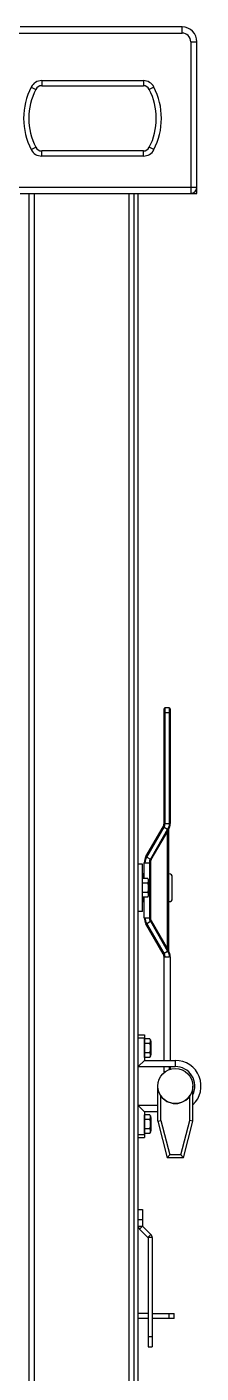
# Model space of a CAD drawing. Header units: millimetres. Extents: x 32496 to 166256, y 3504 to 23939.
# Drawn here: x 52021 to 52191, y 20856 to 22167 of the extents above; entities that cross this region are included whole.
import ezdxf

# ---------------------------------------------------------------- set-up
doc = ezdxf.new("R2010")
doc.units = ezdxf.units.MM
for name, color, linetype in [('4203-HYM-08_0', 7, 'Continuous'), ('4208-08-010_0', 7, 'Continuous'), ('A001_0', 7, 'Continuous'), ('A006-B-FB_0', 7, 'Continuous'), ('A007_0', 7, 'Continuous'), ('A009_0', 7, 'Continuous'), ('A010_0', 7, 'Continuous'), ('A011_0', 7, 'Continuous'), ('E090240-C_0', 7, 'Continuous'), ('SJIAOJIAN-2-C_0', 7, 'Continuous'), ('SJIAOJIBAN-C_0', 7, 'Continuous')]:
    doc.layers.add(name, color=color, linetype=linetype)

msp = doc.modelspace()

# ---------------------------------------------------------------- linework, layer by layer
at = {"layer": '4203-HYM-08_0', "color": 7, "linetype": 'Continuous'}
for p, q in [((52129.64, 21015.888), (52133.64, 21015.888)), ((52133.64, 21015.888), (52133.64, 20999.628)), ((52139.016, 20988.512), (52130.87, 20996.658)), ((52141.845, 20991.34), (52133.698, 20999.486)), ((52139.075, 20988.37), (52139.075, 20882.11)), ((52143.075, 20988.37), (52143.075, 20882.11)), ((52139.075, 20882.11), (52143.075, 20882.11))]:
    msp.add_line(p, q, dxfattribs=at)
at = {"layer": '4203-HYM-08_0', "color": 9, "linetype": 'Continuous'}
for p, q in [((52129.64, 21005.888), (52133.64, 21005.888)), ((52129.64, 20999.628), (52133.64, 20999.628)), ((52130.87, 20996.658), (52133.698, 20999.486)), ((52141.845, 20991.34), (52139.016, 20988.512)), ((52143.075, 20988.37), (52139.075, 20988.37)), ((52139.075, 20892.11), (52143.075, 20892.11))]:
    msp.add_line(p, q, dxfattribs=at)
at = {"layer": '4203-HYM-08_0', "color": 7, "linetype": 'Continuous'}
for centre, radius, start, end in [((52133.84, 20999.628), 4.2, 180, 225), ((52133.84, 20999.628), 0.2, 180, 225), ((52138.875, 20988.37), 0.2, 0, 45), ((52138.875, 20988.37), 4.2, 0, 45)]:
    msp.add_arc(centre, radius, start, end, dxfattribs=at)
at = {"layer": '4208-08-010_0', "color": 7, "linetype": 'Continuous'}
for p, q in [((52139.075, 20914.61), (52129.64, 20914.61)), ((52143.075, 20914.61), (52164.64, 20914.61)), ((52164.64, 20909.61), (52164.64, 20914.61)), ((52139.075, 20909.61), (52129.64, 20909.61)), ((52164.64, 20909.61), (52143.075, 20909.61))]:
    msp.add_line(p, q, dxfattribs=at)
at = {"layer": '4208-08-010_0', "color": 9, "linetype": 'Continuous'}
msp.add_line((52159.64, 20909.61), (52159.64, 20914.61), dxfattribs=at)
at = {"layer": 'A001_0', "color": 7, "linetype": 'Continuous'}
for p, q in [((52133.74, 21336.738), (52133.64, 21336.738)), ((52138.802, 21337.953), (52133.74, 21337.953)), ((52133.74, 21319.824), (52133.74, 21337.953)), ((52138.802, 21333.42), (52133.74, 21333.42)), ((52140.04, 21322.833), (52140.04, 21334.943)), ((52133.74, 21321.038), (52133.64, 21321.038)), ((52138.802, 21324.356), (52133.74, 21324.356)), ((52138.802, 21319.824), (52133.74, 21319.824)), ((52135.74, 21181.953), (52135.64, 21181.953)), ((52135.74, 21180.738), (52135.64, 21180.738)), ((52140.802, 21181.953), (52135.74, 21181.953)), ((52135.74, 21163.824), (52135.74, 21181.953)), ((52140.802, 21177.42), (52135.74, 21177.42)), ((52142.04, 21166.833), (52142.04, 21178.943)), ((52135.74, 21165.038), (52135.64, 21165.038)), ((52135.74, 21163.824), (52135.64, 21163.824)), ((52140.802, 21168.356), (52135.74, 21168.356)), ((52140.802, 21163.824), (52135.74, 21163.824)), ((52135.74, 21107.953), (52135.64, 21107.953)), ((52135.74, 21106.738), (52135.64, 21106.738)), ((52140.802, 21107.953), (52135.74, 21107.953)), ((52135.74, 21089.824), (52135.74, 21107.953)), ((52140.802, 21103.42), (52135.74, 21103.42)), ((52142.04, 21092.833), (52142.04, 21104.943)), ((52135.74, 21091.038), (52135.64, 21091.038)), ((52135.74, 21089.824), (52135.64, 21089.824)), ((52140.802, 21094.356), (52135.74, 21094.356)), ((52140.802, 21089.824), (52135.74, 21089.824))]:
    msp.add_line(p, q, dxfattribs=at)
for centre, start, end in [((52135.166, 21334.698), 2.87774, 41.827107), ((52135.166, 21323.078), 318.172893, 357.12226), ((52137.166, 21178.698), 2.87774, 41.827107), ((52137.166, 21167.078), 318.172893, 357.12226), ((52137.166, 21104.698), 2.87774, 41.827107), ((52137.166, 21093.078), 318.172893, 357.12226)]:
    msp.add_arc(centre, 4.88, start, end, dxfattribs=at)
for points, knots in [([(52138.802, 21333.42), (52138.951, 21333.587), (52139.202, 21333.939), (52139.445, 21334.519), (52139.573, 21335.103), (52139.612, 21335.686), (52139.573, 21336.27), (52139.446, 21336.854), (52139.202, 21337.434), (52138.951, 21337.786), (52138.802, 21337.953)], [0, 0, 0, 0, 0.13627986, 0.26164736, 0.38178268, 0.49997972, 0.61817779, 0.73831788, 0.86369573, 1, 1, 1, 1]), ([(52138.802, 21324.356), (52139.117, 21325.059), (52139.408, 21326.196), (52139.573, 21327.729), (52139.612, 21328.888), (52139.573, 21330.047), (52139.408, 21331.58), (52139.117, 21332.717), (52138.802, 21333.42)], [0, 0, 0, 0, 0.24967946, 0.37483389, 0.49999887, 0.62516409, 0.75031905, 1, 1, 1, 1]), ([(52138.802, 21319.824), (52138.951, 21319.99), (52139.202, 21320.342), (52139.446, 21320.922), (52139.573, 21321.506), (52139.612, 21322.09), (52139.573, 21322.674), (52139.445, 21323.258), (52139.202, 21323.837), (52138.951, 21324.19), (52138.802, 21324.356)], [0, 0, 0, 0, 0.13630391, 0.26168163, 0.38182167, 0.50001966, 0.61821659, 0.73835189, 0.86371964, 1, 1, 1, 1]), ([(52140.802, 21177.42), (52140.951, 21177.587), (52141.202, 21177.939), (52141.445, 21178.519), (52141.573, 21179.103), (52141.612, 21179.686), (52141.573, 21180.27), (52141.446, 21180.854), (52141.202, 21181.434), (52140.951, 21181.786), (52140.802, 21181.953)], [0, 0, 0, 0, 0.13627986, 0.26164736, 0.38178268, 0.49997972, 0.61817779, 0.73831788, 0.86369573, 1, 1, 1, 1]), ([(52140.802, 21168.356), (52141.117, 21169.059), (52141.408, 21170.196), (52141.573, 21171.729), (52141.612, 21172.888), (52141.573, 21174.047), (52141.408, 21175.58), (52141.117, 21176.717), (52140.802, 21177.42)], [0, 0, 0, 0, 0.24967946, 0.37483389, 0.49999887, 0.62516409, 0.75031905, 1, 1, 1, 1]), ([(52140.802, 21163.824), (52140.951, 21163.99), (52141.202, 21164.342), (52141.446, 21164.922), (52141.573, 21165.506), (52141.612, 21166.09), (52141.573, 21166.674), (52141.445, 21167.258), (52141.202, 21167.837), (52140.951, 21168.19), (52140.802, 21168.356)], [0, 0, 0, 0, 0.13630391, 0.26168163, 0.38182167, 0.50001966, 0.61821659, 0.73835189, 0.86371964, 1, 1, 1, 1]), ([(52140.802, 21103.42), (52140.951, 21103.587), (52141.202, 21103.939), (52141.445, 21104.519), (52141.573, 21105.103), (52141.612, 21105.686), (52141.573, 21106.27), (52141.446, 21106.854), (52141.202, 21107.434), (52140.951, 21107.786), (52140.802, 21107.953)], [0, 0, 0, 0, 0.13627986, 0.26164736, 0.38178268, 0.49997972, 0.61817779, 0.73831788, 0.86369573, 1, 1, 1, 1]), ([(52140.802, 21094.356), (52141.117, 21095.059), (52141.408, 21096.196), (52141.573, 21097.729), (52141.612, 21098.888), (52141.573, 21100.047), (52141.408, 21101.58), (52141.117, 21102.717), (52140.802, 21103.42)], [0, 0, 0, 0, 0.24967946, 0.37483389, 0.49999887, 0.62516409, 0.75031905, 1, 1, 1, 1]), ([(52140.802, 21089.824), (52140.951, 21089.99), (52141.202, 21090.342), (52141.446, 21090.922), (52141.573, 21091.506), (52141.612, 21092.09), (52141.573, 21092.674), (52141.445, 21093.258), (52141.202, 21093.837), (52140.951, 21094.19), (52140.802, 21094.356)], [0, 0, 0, 0, 0.13630391, 0.26168163, 0.38182167, 0.50001966, 0.61821659, 0.73835189, 0.86371964, 1, 1, 1, 1])]:
    msp.add_open_spline(points, degree=3, knots=knots, dxfattribs=at)
at = {"layer": 'A006-B-FB_0', "color": 7, "linetype": 'Continuous'}
msp.add_circle((52165.64, 21135.888), 17, dxfattribs=at)
at = {"layer": 'A007_0', "color": 7, "linetype": 'Continuous'}
for p, q in [((52129.64, 21185.888), (52135.64, 21185.888)), ((52135.64, 21185.888), (52135.64, 21160.888)), ((52129.64, 21154.888), (52165.64, 21154.888)), ((52135.64, 21160.888), (52165.64, 21160.888)), ((52148.64, 21116.888), (52129.64, 21116.888)), ((52148.64, 21110.888), (52135.64, 21110.888)), ((52135.64, 21110.888), (52135.64, 21085.888)), ((52129.64, 21085.888), (52135.64, 21085.888))]:
    msp.add_line(p, q, dxfattribs=at)
at = {"layer": 'A007_0', "color": 9, "linetype": 'Continuous'}
for p, q in [((52129.64, 21182.888), (52135.64, 21182.888)), ((52135.64, 21160.888), (52129.64, 21154.888)), ((52165.64, 21160.888), (52165.64, 21154.888)), ((52135.64, 21110.888), (52129.64, 21116.888)), ((52129.64, 21088.888), (52135.64, 21088.888))]:
    msp.add_line(p, q, dxfattribs=at)
at = {"layer": 'A007_0', "color": 7, "linetype": 'Continuous'}
for radius, start in [(25, 313.024767), (19, 333.781435)]:
    msp.add_arc((52165.64, 21135.888), radius, start, 90, dxfattribs=at)
at = {"layer": 'A009_0', "color": 7, "linetype": 'Continuous'}
for p, q in [((52159.64, 21504.17), (52155.64, 21504.17)), ((52154.64, 21391.386), (52154.64, 21503.17)), ((52160.64, 21503.17), (52160.64, 21391.386)), ((52137.051, 21359.314), (52153.836, 21388.386)), ((52142.247, 21356.314), (52159.171, 21385.627)), ((52159.171, 21267.432), (52159.171, 21385.627)), ((52135.444, 21337.953), (52135.444, 21353.314)), ((52141.444, 21353.314), (52141.444, 21299.745)), ((52135.444, 21299.745), (52135.444, 21319.824)), ((52142.247, 21296.745), (52159.032, 21267.673)), ((52153.836, 21264.673), (52137.051, 21293.745)), ((52159.171, 21267.432), (52159.039, 21267.661)), ((52153.836, 21264.673), (52153.842, 21264.661)), ((52154.64, 21160.888), (52154.64, 21261.673)), ((52160.64, 21261.673), (52160.64, 21160.888)), ((52154.64, 21149.888), (52154.64, 21154.888)), ((52160.64, 21154.888), (52160.64, 21152.121))]:
    msp.add_line(p, q, dxfattribs=at)
at = {"layer": 'A009_0', "color": 9, "linetype": 'Continuous'}
for p, q in [((52155.64, 21391.403), (52155.64, 21504.17)), ((52159.64, 21504.17), (52159.64, 21391.403)), ((52159.64, 21499.258), (52155.64, 21499.258)), ((52137.925, 21358.827), (52154.702, 21387.886)), ((52158.166, 21385.886), (52141.389, 21356.827)), ((52154.702, 21387.886), (52158.166, 21385.886)), ((52155.64, 21391.386), (52159.64, 21391.386)), ((52159.64, 21391.403), (52159.64, 21391.386)), ((52158.171, 21269.164), (52158.171, 21383.895)), ((52136.444, 21353.314), (52136.444, 21353.333)), ((52136.444, 21353.314), (52140.444, 21353.314)), ((52137.917, 21358.814), (52137.925, 21358.827)), ((52137.917, 21358.814), (52141.381, 21356.814)), ((52140.444, 21353.344), (52140.444, 21353.314)), ((52140.444, 21353.314), (52140.444, 21299.762)), ((52136.444, 21299.745), (52136.444, 21299.762)), ((52136.444, 21299.745), (52140.444, 21299.745)), ((52154.694, 21265.186), (52137.909, 21294.259)), ((52137.917, 21294.245), (52141.381, 21296.245)), ((52141.368, 21296.267), (52141.381, 21296.245)), ((52141.381, 21296.245), (52158.158, 21267.186)), ((52154.702, 21265.173), (52158.166, 21267.173)), ((52155.64, 21261.673), (52155.64, 21261.688)), ((52155.64, 21261.673), (52159.64, 21261.673)), ((52158.158, 21267.186), (52158.166, 21267.173)), ((52159.64, 21154.888), (52159.64, 21151.748))]:
    msp.add_line(p, q, dxfattribs=at)
at = {"layer": 'A009_0', "color": 7, "linetype": 'Continuous'}
for centre, radius, start, end in [((52155.64, 21503.17), 1, 90, 180), ((52159.64, 21503.17), 1, 0, 90), ((52148.64, 21391.386), 6, 330, 0), ((52148.64, 21391.386), 12, 330, 0), ((52147.444, 21353.314), 12, 150, 180), ((52147.444, 21353.314), 6, 150, 180), ((52147.444, 21299.745), 12, 180, 210), ((52147.444, 21299.745), 6, 180, 210), ((52148.64, 21261.673), 12, 0, 30), ((52148.64, 21261.673), 6, 0, 30), ((52155.64, 21149.888), 1, 180, 210.053908)]:
    msp.add_arc(centre, radius, start, end, dxfattribs=at)
at = {"layer": 'A009_0', "color": 9, "linetype": 'Continuous'}
for centre, radius, start, end in [((52148.381, 21391.403), 7.259, 359.860426, 359.999253), ((52147.462, 21353.321), 7.013, 150.000057, 150.124742), ((52148.964, 21299.764), 8.52, 180.010135, 180.128412), ((52148.69, 21261.719), 6.934, 29.875614, 30.000299)]:
    msp.add_arc(centre, radius, start, end, dxfattribs=at)
for points, knots in [([(52154.64, 21499.241), (52154.64, 21499.242), (52154.65, 21499.242), (52154.661, 21499.245), (52154.686, 21499.246), (52154.719, 21499.248), (52154.761, 21499.249), (52154.833, 21499.251), (52154.942, 21499.253), (52155.091, 21499.255), (52155.262, 21499.257), (52155.447, 21499.258), (52155.575, 21499.258), (52155.64, 21499.258)], [0, 0, 0, 0, 0.00512085, 0.01960878, 0.04349342, 0.07658407, 0.11853675, 0.1689809, 0.29329324, 0.44476704, 0.61751772, 0.80508994, 1, 1, 1, 1]), ([(52160.64, 21499.241), (52160.64, 21499.242), (52160.63, 21499.242), (52160.619, 21499.245), (52160.593, 21499.246), (52160.561, 21499.248), (52160.519, 21499.249), (52160.447, 21499.251), (52160.338, 21499.253), (52160.188, 21499.255), (52160.018, 21499.257), (52159.832, 21499.258), (52159.705, 21499.258), (52159.64, 21499.258)], [0, 0, 0, 0, 0.00512085, 0.01960878, 0.04349342, 0.07658407, 0.11853675, 0.1689809, 0.29329324, 0.44476704, 0.61751772, 0.80508994, 1, 1, 1, 1]), ([(52153.828, 21388.372), (52153.832, 21388.379), (52153.854, 21388.376), (52153.877, 21388.366), (52153.921, 21388.341), (52153.992, 21388.298), (52154.099, 21388.238), (52154.228, 21388.163), (52154.432, 21388.044), (52154.592, 21387.95), (52154.702, 21387.886)], [0, 0, 0, 0, 0.02389878, 0.04782569, 0.08072193, 0.17264132, 0.29636507, 0.44715592, 0.61915079, 1, 1, 1, 1]), ([(52154.64, 21391.386), (52154.64, 21391.386), (52154.644, 21391.387), (52154.649, 21391.388), (52154.661, 21391.389), (52154.669, 21391.39), (52154.674, 21391.39)], [0, 0, 0, 0, 0.07046352, 0.25911104, 0.5690898, 1, 1, 1, 1]), ([(52154.64, 21391.372), (52154.64, 21391.372), (52154.644, 21391.373), (52154.649, 21391.374), (52154.661, 21391.375), (52154.669, 21391.376), (52154.674, 21391.376)], [0, 0, 0, 0, 0.07019902, 0.25883448, 0.56890975, 1, 1, 1, 1]), ([(52154.674, 21391.39), (52154.719, 21391.393), (52154.838, 21391.396), (52155.16, 21391.402), (52155.437, 21391.403), (52155.64, 21391.403)], [0, 0, 0, 0, 0.13928651, 0.36986787, 1, 1, 1, 1]), ([(52154.674, 21391.376), (52154.719, 21391.379), (52154.838, 21391.382), (52155.16, 21391.387), (52155.437, 21391.387), (52155.64, 21391.386)], [0, 0, 0, 0, 0.13928187, 0.36986143, 1, 1, 1, 1]), ([(52154.702, 21387.886), (52155.007, 21388.413), (52155.479, 21389.553), (52155.64, 21390.777), (52155.64, 21391.386)], [0, 0, 0, 0, 0.50000338, 1, 1, 1, 1]), ([(52159.64, 21391.386), (52159.64, 21390.428), (52159.388, 21388.506), (52158.645, 21386.715), (52158.166, 21385.886)], [0, 0, 0, 0, 0.49999857, 1, 1, 1, 1]), ([(52159.024, 21385.372), (52159.025, 21385.374), (52159.016, 21385.378), (52159.008, 21385.386), (52158.986, 21385.4), (52158.959, 21385.417), (52158.923, 21385.439), (52158.862, 21385.477), (52158.768, 21385.533), (52158.64, 21385.609), (52158.493, 21385.696), (52158.333, 21385.789), (52158.222, 21385.853), (52158.166, 21385.886)], [0, 0, 0, 0, 0.00504883, 0.01951374, 0.04338726, 0.07647287, 0.11842456, 0.1688708, 0.29319453, 0.44468696, 0.61746147, 0.80506097, 1, 1, 1, 1]), ([(52160.64, 21391.386), (52160.64, 21391.386), (52160.637, 21391.385), (52160.635, 21391.386), (52160.628, 21391.386), (52160.616, 21391.386), (52160.594, 21391.386), (52160.561, 21391.386), (52160.519, 21391.386), (52160.469, 21391.386), (52160.41, 21391.386), (52160.318, 21391.386), (52160.188, 21391.386), (52160.018, 21391.385), (52159.832, 21391.385), (52159.705, 21391.384), (52159.64, 21391.384)], [0, 0, 0, 0, 0.00121143, 0.00482908, 0.01083879, 0.01922526, 0.0430655, 0.0761359, 0.11808438, 0.16853659, 0.22699739, 0.29289377, 0.44444162, 0.6172879, 0.80497076, 1, 1, 1, 1]), ([(52160.64, 21391.386), (52160.64, 21391.386), (52160.636, 21391.387), (52160.63, 21391.388), (52160.619, 21391.389), (52160.597, 21391.391), (52160.558, 21391.393), (52160.525, 21391.394), (52160.506, 21391.394)], [0, 0, 0, 0, 0.01810085, 0.06656112, 0.14618927, 0.25688261, 0.56986498, 1, 1, 1, 1]), ([(52135.444, 21353.314), (52135.444, 21353.315), (52135.448, 21353.315), (52135.453, 21353.317), (52135.464, 21353.318), (52135.473, 21353.318), (52135.478, 21353.319)], [0, 0, 0, 0, 0.07175025, 0.26046149, 0.56997046, 1, 1, 1, 1]), ([(52135.444, 21353.295), (52135.444, 21353.296), (52135.448, 21353.297), (52135.453, 21353.298), (52135.464, 21353.299), (52135.487, 21353.301), (52135.525, 21353.303), (52135.558, 21353.304), (52135.578, 21353.305)], [0, 0, 0, 0, 0.01842096, 0.06696985, 0.14661535, 0.25728279, 0.57011694, 1, 1, 1, 1]), ([(52135.478, 21353.319), (52135.522, 21353.322), (52135.642, 21353.325), (52135.963, 21353.332), (52136.241, 21353.333), (52136.444, 21353.333)], [0, 0, 0, 0, 0.13930317, 0.36988634, 1, 1, 1, 1]), ([(52136.444, 21353.333), (52136.445, 21354.287), (52136.699, 21356.203), (52137.44, 21357.988), (52137.917, 21358.814)], [0, 0, 0, 0, 0.49999442, 1, 1, 1, 1]), ([(52137.043, 21359.299), (52137.043, 21359.3), (52137.047, 21359.298), (52137.052, 21359.297), (52137.063, 21359.292), (52137.083, 21359.282), (52137.117, 21359.264), (52137.146, 21359.248), (52137.163, 21359.239)], [0, 0, 0, 0, 0.01760948, 0.06593382, 0.14553439, 0.25626671, 0.56947668, 1, 1, 1, 1]), ([(52137.051, 21359.314), (52137.052, 21359.314), (52137.056, 21359.313), (52137.061, 21359.311), (52137.071, 21359.306), (52137.078, 21359.302), (52137.083, 21359.3)], [0, 0, 0, 0, 0.06871556, 0.25728604, 0.56790211, 1, 1, 1, 1]), ([(52137.083, 21359.3), (52137.123, 21359.28), (52137.227, 21359.223), (52137.509, 21359.066), (52137.749, 21358.928), (52137.925, 21358.827)], [0, 0, 0, 0, 0.13926577, 0.36984601, 1, 1, 1, 1]), ([(52141.381, 21356.814), (52141.079, 21356.291), (52140.609, 21355.161), (52140.446, 21353.948), (52140.444, 21353.344)], [0, 0, 0, 0, 0.50001449, 1, 1, 1, 1]), ([(52141.41, 21353.322), (52141.365, 21353.327), (52141.246, 21353.332), (52141.031, 21353.339), (52140.754, 21353.343), (52140.551, 21353.344), (52140.444, 21353.344)], [0, 0, 0, 0, 0.1394414, 0.37002476, 0.66733628, 1, 1, 1, 1]), ([(52141.41, 21353.295), (52141.365, 21353.298), (52141.246, 21353.302), (52140.924, 21353.309), (52140.647, 21353.31), (52140.444, 21353.311)], [0, 0, 0, 0, 0.13931102, 0.36989545, 1, 1, 1, 1]), ([(52142.135, 21356.387), (52142.09, 21356.415), (52141.843, 21356.564), (52141.593, 21356.709), (52141.389, 21356.827)], [0, 0, 0, 0, 0.18352996, 1, 1, 1, 1]), ([(52141.444, 21353.314), (52141.444, 21353.315), (52141.44, 21353.317), (52141.43, 21353.319), (52141.418, 21353.321), (52141.41, 21353.322)], [0, 0, 0, 0, 0.08223822, 0.27173281, 1, 1, 1, 1]), ([(52141.444, 21353.29), (52141.444, 21353.291), (52141.44, 21353.292), (52141.434, 21353.293), (52141.423, 21353.294), (52141.414, 21353.295), (52141.41, 21353.295)], [0, 0, 0, 0, 0.07210611, 0.26084457, 0.57022436, 1, 1, 1, 1]), ([(52142.236, 21356.294), (52142.237, 21356.295), (52142.234, 21356.298), (52142.226, 21356.305), (52142.205, 21356.321), (52142.171, 21356.344), (52142.143, 21356.362), (52142.127, 21356.372)], [0, 0, 0, 0, 0.02028, 0.06939252, 0.2596541, 0.57162125, 1, 1, 1, 1]), ([(52142.247, 21356.314), (52142.248, 21356.314), (52142.244, 21356.317), (52142.24, 21356.321), (52142.231, 21356.327), (52142.213, 21356.339), (52142.18, 21356.36), (52142.152, 21356.377), (52142.135, 21356.387)], [0, 0, 0, 0, 0.01760951, 0.06593383, 0.14553437, 0.25626665, 0.56947655, 1, 1, 1, 1]), ([(52135.444, 21299.745), (52135.444, 21299.745), (52135.448, 21299.746), (52135.453, 21299.747), (52135.464, 21299.748), (52135.487, 21299.75), (52135.525, 21299.752), (52135.558, 21299.753), (52135.578, 21299.753)], [0, 0, 0, 0, 0.01810085, 0.06656112, 0.14618927, 0.25688261, 0.56986498, 1, 1, 1, 1]), ([(52135.444, 21299.725), (52135.444, 21299.725), (52135.448, 21299.726), (52135.453, 21299.727), (52135.464, 21299.728), (52135.473, 21299.729), (52135.478, 21299.729)], [0, 0, 0, 0, 0.07068149, 0.25933956, 0.5692388, 1, 1, 1, 1]), ([(52135.478, 21299.729), (52135.522, 21299.732), (52135.642, 21299.736), (52135.963, 21299.742), (52136.241, 21299.744), (52136.444, 21299.744)], [0, 0, 0, 0, 0.13929026, 0.36987289, 1, 1, 1, 1]), ([(52137.909, 21294.259), (52137.433, 21295.086), (52136.694, 21296.873), (52136.444, 21298.79), (52136.444, 21299.745)], [0, 0, 0, 0, 0.50000615, 1, 1, 1, 1]), ([(52137.163, 21293.819), (52137.208, 21293.847), (52137.455, 21293.996), (52137.705, 21294.141), (52137.909, 21294.259)], [0, 0, 0, 0, 0.1835358, 1, 1, 1, 1]), ([(52140.444, 21299.745), (52140.443, 21299.14), (52140.602, 21297.925), (52141.068, 21296.792), (52141.368, 21296.267)], [0, 0, 0, 0, 0.49998549, 1, 1, 1, 1]), ([(52141.41, 21299.749), (52141.365, 21299.752), (52141.246, 21299.755), (52140.924, 21299.761), (52140.647, 21299.762), (52140.444, 21299.762)], [0, 0, 0, 0, 0.13928651, 0.36986787, 1, 1, 1, 1]), ([(52141.41, 21299.731), (52141.365, 21299.736), (52141.246, 21299.741), (52140.924, 21299.749), (52140.647, 21299.749), (52140.444, 21299.748)], [0, 0, 0, 0, 0.13941922, 0.37000421, 1, 1, 1, 1]), ([(52142.215, 21296.733), (52142.174, 21296.715), (52142.068, 21296.659), (52141.785, 21296.506), (52141.544, 21296.369), (52141.368, 21296.267)], [0, 0, 0, 0, 0.13938383, 0.36996726, 1, 1, 1, 1]), ([(52141.444, 21299.745), (52141.444, 21299.745), (52141.439, 21299.746), (52141.434, 21299.747), (52141.423, 21299.748), (52141.414, 21299.749), (52141.41, 21299.749)], [0, 0, 0, 0, 0.07046352, 0.25911104, 0.5690898, 1, 1, 1, 1]), ([(52141.444, 21299.724), (52141.444, 21299.725), (52141.44, 21299.727), (52141.43, 21299.729), (52141.418, 21299.73), (52141.41, 21299.731)], [0, 0, 0, 0, 0.08047027, 0.26981658, 1, 1, 1, 1]), ([(52142.255, 21296.731), (52142.255, 21296.732), (52142.251, 21296.73), (52142.246, 21296.729), (52142.236, 21296.724), (52142.216, 21296.714), (52142.181, 21296.696), (52142.152, 21296.68), (52142.135, 21296.671)], [0, 0, 0, 0, 0.01760951, 0.06593383, 0.14553437, 0.25626665, 0.56947655, 1, 1, 1, 1]), ([(52142.247, 21296.745), (52142.247, 21296.745), (52142.243, 21296.745), (52142.233, 21296.742), (52142.222, 21296.737), (52142.215, 21296.733)], [0, 0, 0, 0, 0.07815972, 0.26730999, 1, 1, 1, 1]), ([(52137.051, 21293.745), (52137.051, 21293.745), (52137.054, 21293.748), (52137.058, 21293.751), (52137.068, 21293.758), (52137.086, 21293.77), (52137.119, 21293.791), (52137.147, 21293.809), (52137.163, 21293.819)], [0, 0, 0, 0, 0.01789462, 0.06629737, 0.14591374, 0.2566234, 0.56970152, 1, 1, 1, 1]), ([(52137.059, 21293.731), (52137.059, 21293.732), (52137.063, 21293.734), (52137.066, 21293.738), (52137.076, 21293.744), (52137.094, 21293.756), (52137.127, 21293.777), (52137.155, 21293.794), (52137.171, 21293.804)], [0, 0, 0, 0, 0.01662409, 0.06471727, 0.14429654, 0.255133, 0.56881019, 1, 1, 1, 1]), ([(52159.001, 21267.659), (52158.961, 21267.639), (52158.856, 21267.582), (52158.575, 21267.425), (52158.334, 21267.287), (52158.158, 21267.186)], [0, 0, 0, 0, 0.13926577, 0.36984601, 1, 1, 1, 1]), ([(52159.032, 21267.673), (52159.032, 21267.673), (52159.03, 21267.671), (52159.027, 21267.671), (52159.022, 21267.667), (52159.011, 21267.661), (52158.992, 21267.65), (52158.963, 21267.634), (52158.927, 21267.613), (52158.883, 21267.588), (52158.833, 21267.559), (52158.753, 21267.513), (52158.64, 21267.448), (52158.493, 21267.363), (52158.332, 21267.27), (52158.222, 21267.206), (52158.166, 21267.173)], [0, 0, 0, 0, 0.00121541, 0.00483438, 0.01084485, 0.01923185, 0.04307272, 0.07614346, 0.11809208, 0.16854426, 0.2270049, 0.29290099, 0.44444788, 0.61729267, 0.80497346, 1, 1, 1, 1]), ([(52159.032, 21267.673), (52159.032, 21267.673), (52159.028, 21267.672), (52159.023, 21267.67), (52159.012, 21267.665), (52159.005, 21267.661), (52159.001, 21267.659)], [0, 0, 0, 0, 0.06871556, 0.25728604, 0.56790211, 1, 1, 1, 1]), ([(52153.836, 21264.673), (52153.835, 21264.674), (52153.844, 21264.679), (52153.852, 21264.687), (52153.874, 21264.7), (52153.901, 21264.717), (52153.937, 21264.74), (52153.999, 21264.777), (52154.092, 21264.833), (52154.221, 21264.91), (52154.368, 21264.996), (52154.528, 21265.09), (52154.638, 21265.153), (52154.694, 21265.186)], [0, 0, 0, 0, 0.00504883, 0.01951374, 0.04338726, 0.07647287, 0.11842456, 0.1688708, 0.29319453, 0.44468696, 0.61746147, 0.80506097, 1, 1, 1, 1]), ([(52153.842, 21264.661), (52153.842, 21264.662), (52153.846, 21264.665), (52153.849, 21264.668), (52153.859, 21264.675), (52153.877, 21264.687), (52153.91, 21264.707), (52153.938, 21264.725), (52153.955, 21264.735)], [0, 0, 0, 0, 0.01760954, 0.06593384, 0.14553432, 0.25626653, 0.56947635, 1, 1, 1, 1]), ([(52154.64, 21261.673), (52154.64, 21261.674), (52154.644, 21261.674), (52154.649, 21261.675), (52154.661, 21261.676), (52154.669, 21261.676), (52154.674, 21261.677)], [0, 0, 0, 0, 0.06860651, 0.25717251, 0.5678283, 1, 1, 1, 1]), ([(52154.64, 21261.656), (52154.64, 21261.657), (52154.644, 21261.658), (52154.649, 21261.659), (52154.661, 21261.66), (52154.669, 21261.66), (52154.674, 21261.66)], [0, 0, 0, 0, 0.0688115, 0.2573926, 0.56797434, 1, 1, 1, 1]), ([(52154.674, 21261.677), (52154.719, 21261.679), (52154.838, 21261.682), (52155.16, 21261.687), (52155.437, 21261.688), (52155.64, 21261.688)], [0, 0, 0, 0, 0.1392638, 0.36984321, 1, 1, 1, 1]), ([(52154.674, 21261.66), (52154.719, 21261.663), (52154.838, 21261.666), (52155.16, 21261.671), (52155.437, 21261.672), (52155.64, 21261.672)], [0, 0, 0, 0, 0.13926782, 0.36984828, 1, 1, 1, 1]), ([(52155.64, 21261.688), (52155.638, 21262.295), (52155.477, 21263.513), (52155.005, 21264.648), (52154.702, 21265.173)], [0, 0, 0, 0, 0.49999629, 1, 1, 1, 1]), ([(52158.166, 21267.173), (52158.645, 21266.344), (52159.388, 21264.553), (52159.64, 21262.63), (52159.64, 21261.673)], [0, 0, 0, 0, 0.50000156, 1, 1, 1, 1]), ([(52160.64, 21261.659), (52160.64, 21261.661), (52160.63, 21261.66), (52160.619, 21261.663), (52160.593, 21261.664), (52160.561, 21261.666), (52160.519, 21261.667), (52160.447, 21261.669), (52160.338, 21261.671), (52160.188, 21261.673), (52160.018, 21261.674), (52159.832, 21261.675), (52159.705, 21261.675), (52159.64, 21261.675)], [0, 0, 0, 0, 0.00508147, 0.01955714, 0.043436, 0.07652412, 0.11847641, 0.16892175, 0.29324016, 0.44472376, 0.61748703, 0.80507391, 1, 1, 1, 1]), ([(52154.64, 21149.888), (52154.64, 21149.89), (52154.65, 21149.89), (52154.661, 21149.892), (52154.686, 21149.893), (52154.719, 21149.895), (52154.761, 21149.897), (52154.833, 21149.899), (52154.942, 21149.901), (52155.091, 21149.903), (52155.262, 21149.905), (52155.447, 21149.906), (52155.575, 21149.906), (52155.64, 21149.906)], [0, 0, 0, 0, 0.00512101, 0.01960926, 0.04349421, 0.07658561, 0.1185392, 0.16898426, 0.29329889, 0.44477463, 0.617529, 0.80509614, 1, 1, 1, 1])]:
    msp.add_open_spline(points, degree=3, knots=knots, dxfattribs=at)
at = {"layer": 'A010_0', "color": 7, "linetype": 'Continuous'}
for p, q in [((52148.64, 21101.864), (52148.64, 21135.888)), ((52182.64, 21101.864), (52182.64, 21135.888)), ((52148.64, 21101.864), (52151.64, 21102.241)), ((52148.64, 21101.864), (52157.832, 21065.888)), ((52173.448, 21065.888), (52182.64, 21101.864)), ((52182.64, 21101.864), (52179.64, 21102.241)), ((52157.832, 21065.888), (52160.162, 21068.888)), ((52173.448, 21065.888), (52157.832, 21065.888)), ((52171.118, 21068.888), (52173.448, 21065.888))]:
    msp.add_line(p, q, dxfattribs=at)
at = {"layer": 'A010_0', "color": 9, "linetype": 'Continuous'}
for p, q in [((52151.64, 21102.241), (52151.64, 21126.245)), ((52179.64, 21102.241), (52179.64, 21126.245)), ((52151.64, 21102.241), (52160.162, 21068.888)), ((52171.118, 21068.888), (52179.64, 21102.241)), ((52171.118, 21068.888), (52160.162, 21068.888))]:
    msp.add_line(p, q, dxfattribs=at)
at = {"layer": 'A010_0', "color": 7, "linetype": 'Continuous'}
msp.add_arc((52165.64, 21135.888), 17, 212.475471, 328.253219, dxfattribs=at)
at = {"layer": 'A011_0', "color": 7, "linetype": 'Continuous'}
for p, q in [((52133.64, 21351.888), (52129.64, 21351.888)), ((52133.64, 21305.888), (52133.64, 21351.888)), ((52135.444, 21342.388), (52133.64, 21342.388)), ((52159.64, 21342.388), (52159.171, 21342.388)), ((52162.64, 21318.388), (52162.64, 21339.388)), ((52133.64, 21315.388), (52135.444, 21315.388)), ((52159.171, 21315.388), (52159.64, 21315.388)), ((52133.64, 21305.888), (52129.64, 21305.888))]:
    msp.add_line(p, q, dxfattribs=at)
at = {"layer": 'A011_0', "color": 9, "linetype": 'Continuous'}
for p, q in [((52133.84, 21342.388), (52133.84, 21337.953)), ((52133.84, 21319.824), (52133.84, 21315.388))]:
    msp.add_line(p, q, dxfattribs=at)
at = {"layer": 'A011_0', "color": 7, "linetype": 'Continuous'}
for centre, start, end in [((52159.64, 21339.388), 0, 90), ((52159.64, 21318.388), 270, 0)]:
    msp.add_arc(centre, 3, start, end, dxfattribs=at)
at = {"layer": 'E090240-C_0', "color": 7, "linetype": 'Continuous'}
for p, q in [((52023.64, 19890.888), (52023.64, 22004.888)), ((52125.64, 19890.888), (52125.64, 22004.888)), ((52129.64, 19890.888), (52129.64, 22004.888))]:
    msp.add_line(p, q, dxfattribs=at)
at = {"layer": 'E090240-C_0', "color": 9, "linetype": 'Continuous'}
for p, q in [((52028.64, 19890.888), (52028.64, 22004.888)), ((52120.64, 19890.888), (52120.64, 22004.888))]:
    msp.add_line(p, q, dxfattribs=at)
at = {"layer": 'SJIAOJIAN-2-C_0', "color": 7, "linetype": 'Continuous'}
for p, q in [((52180.64, 22004.888), (52186.64, 22004.888)), ((52186.64, 22004.888), (52186.64, 22010.888))]:
    msp.add_line(p, q, dxfattribs=at)
at = {"layer": 'SJIAOJIBAN-C_0', "color": 9, "linetype": 'Continuous'}
for p, q in [((52008.64, 22160.888), (52172.14, 22160.888)), ((52172.14, 22160.888), (52172.14, 22166.888)), ((52180.64, 22152.388), (52186.64, 22152.388)), ((52180.64, 22152.388), (52180.64, 22004.888)), ((52025.475, 22108.37), (52029.928, 22106.095)), ((52035.716, 22114.638), (52035.716, 22109.638)), ((52134.563, 22114.638), (52134.563, 22109.638)), ((52144.804, 22108.37), (52140.352, 22106.095)), ((52025.475, 22047.406), (52029.928, 22049.681)), ((52035.716, 22041.138), (52035.716, 22046.138)), ((52134.563, 22041.138), (52134.563, 22046.138)), ((52144.804, 22047.406), (52140.352, 22049.681)), ((52008.64, 22010.888), (52186.64, 22010.888))]:
    msp.add_line(p, q, dxfattribs=at)
at = {"layer": 'SJIAOJIBAN-C_0', "color": 7, "linetype": 'Continuous'}
for p, q in [((52172.14, 22166.888), (52014.64, 22166.888)), ((52186.64, 22010.888), (52186.64, 22152.388)), ((52035.716, 22114.638), (52134.563, 22114.638)), ((52035.716, 22109.638), (52134.563, 22109.638)), ((52134.563, 22046.138), (52035.716, 22046.138)), ((52134.563, 22041.138), (52035.716, 22041.138)), ((52014.64, 22004.888), (52180.64, 22004.888))]:
    msp.add_line(p, q, dxfattribs=at)
for centre, radius, start, end in [((52172.14, 22152.388), 14.5, 0, 90), ((52085.14, 22077.888), 67, 152.937964, 207.062036), ((52035.716, 22103.138), 11.5, 90, 152.937964), ((52035.716, 22103.138), 6.5, 90, 152.937964), ((52134.563, 22103.138), 11.5, 27.062036, 90), ((52134.563, 22103.138), 6.5, 27.062036, 90), ((52085.14, 22077.888), 67, 332.937964, 27.062036), ((52085.14, 22077.888), 62, 152.937964, 207.062036), ((52085.14, 22077.888), 62, 332.937964, 27.062036), ((52035.716, 22052.638), 11.5, 207.062036, 270), ((52035.716, 22052.638), 6.5, 207.062036, 270), ((52134.563, 22052.638), 6.5, 270, 332.937964), ((52134.563, 22052.638), 11.5, 270, 332.937964), ((52180.64, 22010.888), 6, 270, 0)]:
    msp.add_arc(centre, radius, start, end, dxfattribs=at)
at = {"layer": 'SJIAOJIBAN-C_0', "color": 9, "linetype": 'Continuous'}
msp.add_arc((52172.14, 22152.388), 8.5, 0, 90, dxfattribs=at)

doc.saveas('drawing.dxf')
